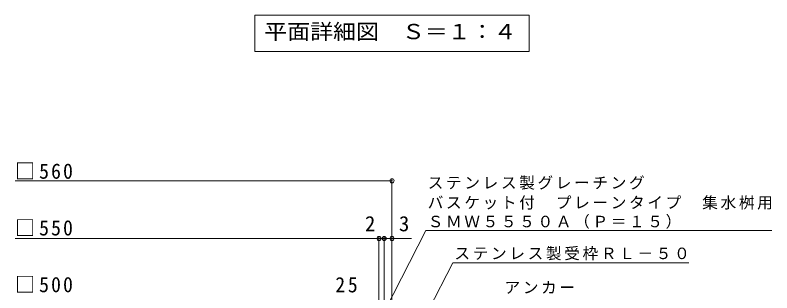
# Model space of a CAD drawing. Units: millimetres at full size, sheet at 1:4, with parts at other scales. Extents: x -915 to 1071, y -779 to 747.
# Drawn here: x -786 to -206, y -258 to -45 of the extents above; entities that cross this region are included whole.
import ezdxf
from ezdxf.enums import TextEntityAlignment as Align

# ---------------------------------------------------------------- set-up
doc = ezdxf.new("R2010")
doc.units = ezdxf.units.MM
doc.header["$LTSCALE"] = 4
doc.header["$PDMODE"] = 32
doc.header["$PDSIZE"] = 3.2
for name, color, linetype, lineweight in [('A-5_文字', 7, 'Continuous', 9), ('D-4_その他', 7, 'Continuous', 9), ('D-5_文字', 7, 'Continuous', 9)]:
    doc.layers.add(name, color=color, linetype=linetype, lineweight=lineweight)
doc.styles.add('ＭＳ ゴシック', font='')
doc.styles.get('ＭＳ ゴシック').set_extended_font_data('MS Gothic')

msp = doc.modelspace()

# ---------------------------------------------------------------- linework, layer by layer
at = {"layer": 'A-5_文字'}
for p, q in [((-602.491, -44.561), (-392.091, -44.561)), ((-602.491, -44.561), (-602.491, -72.561)), ((-392.091, -44.561), (-392.091, -72.561)), ((-602.491, -72.561), (-392.091, -72.561))]:
    msp.add_line(p, q, dxfattribs=at)
at = {"layer": 'D-4_その他'}
for p, q in [((-786.359, -171.588), (-497.292, -171.588)), ((-497.292, -301.553), (-497.292, -170.388)), ((-507.291, -301.553), (-507.291, -214.667)), ((-503.291, -301.553), (-503.291, -214.667)), ((-786.359, -215.867), (-507.291, -215.867)), ((-507.291, -215.867), (-505.291, -215.867)), ((-505.291, -215.867), (-482.227, -215.867))]:
    msp.add_line(p, q, dxfattribs=at)
for p in [(-497.292, -171.588), (-507.291, -215.867), (-503.291, -215.867), (-497.292, -215.867)]:
    msp.add_point(p, dxfattribs=at)
at = {"layer": 'D-5_文字'}
for p, q in [((-471.269, -209.802), (-521.428, -307.535)), ((-471.269, -209.802), (-205.888, -209.802)), ((-450.63, -234.564), (-497.292, -325.481)), ((-450.63, -234.564), (-269.526, -234.564))]:
    msp.add_line(p, q, dxfattribs=at)

# ---------------------------------------------------------------- texts
at = {"layer": 'A-5_文字', "color": 2, "style": 'ＭＳ ゴシック', "width": 1.1}
msp.add_text('平面詳細図\u3000Ｓ＝１：４', height=11.73, dxfattribs=at).set_placement((-595.291, -66.561), align=Align.BOTTOM_LEFT)
at = {"layer": 'D-4_その他', "color": 2, "style": 'ＭＳ ゴシック'}
for s, p in [('2', (-518.027, -213.867)), ('3', (-491.971, -213.867))]:
    msp.add_text(s, height=11.73, dxfattribs=at).set_placement(p, align=Align.BOTTOM_LEFT)
at = {"layer": 'D-4_その他', "color": 2, "char_height": 11.73, "attachment_point": 7, "style": 'ＭＳ ゴシック'}
for s, insert in [('\\T1.21;\\W0.95;□560', (-786.359, -170.366)), ('\\T1.21;\\W0.95;□550', (-786.359, -213.867)), ('\\T1.21;\\W0.95;□500', (-786.359, -257.367)), ('\\T1.27;\\W0.95;25', (-540.791, -257.367))]:
    msp.add_mtext(s, dxfattribs=dict(at, insert=insert))
at = {"layer": 'D-4_その他', "char_height": 8.798, "attachment_point": 7, "style": 'ＭＳ ゴシック'}
for s, insert in [('\\T1.17;ステンレス製グレーチング', (-469.888, -178.493)), ('\\T1.17;バスケット付\u3000プレーンタイプ\u3000集水桝用', (-469.888, -193.739)), ('\\T1.17;ＳＭＷ５５５０Ａ（Ｐ＝１５）', (-469.888, -208.394))]:
    msp.add_mtext(s, dxfattribs=dict(at, insert=insert))
at = {"layer": 'D-5_文字', "char_height": 8.798, "attachment_point": 7, "style": 'ＭＳ ゴシック'}
for s, insert in [('\\T1.17;ステンレス製受枠ＲＬ－５０', (-449.383, -232.661)), ('\\T1.17;アンカー', (-410.976, -258.263))]:
    msp.add_mtext(s, dxfattribs=dict(at, insert=insert))

doc.saveas('drawing.dxf')
